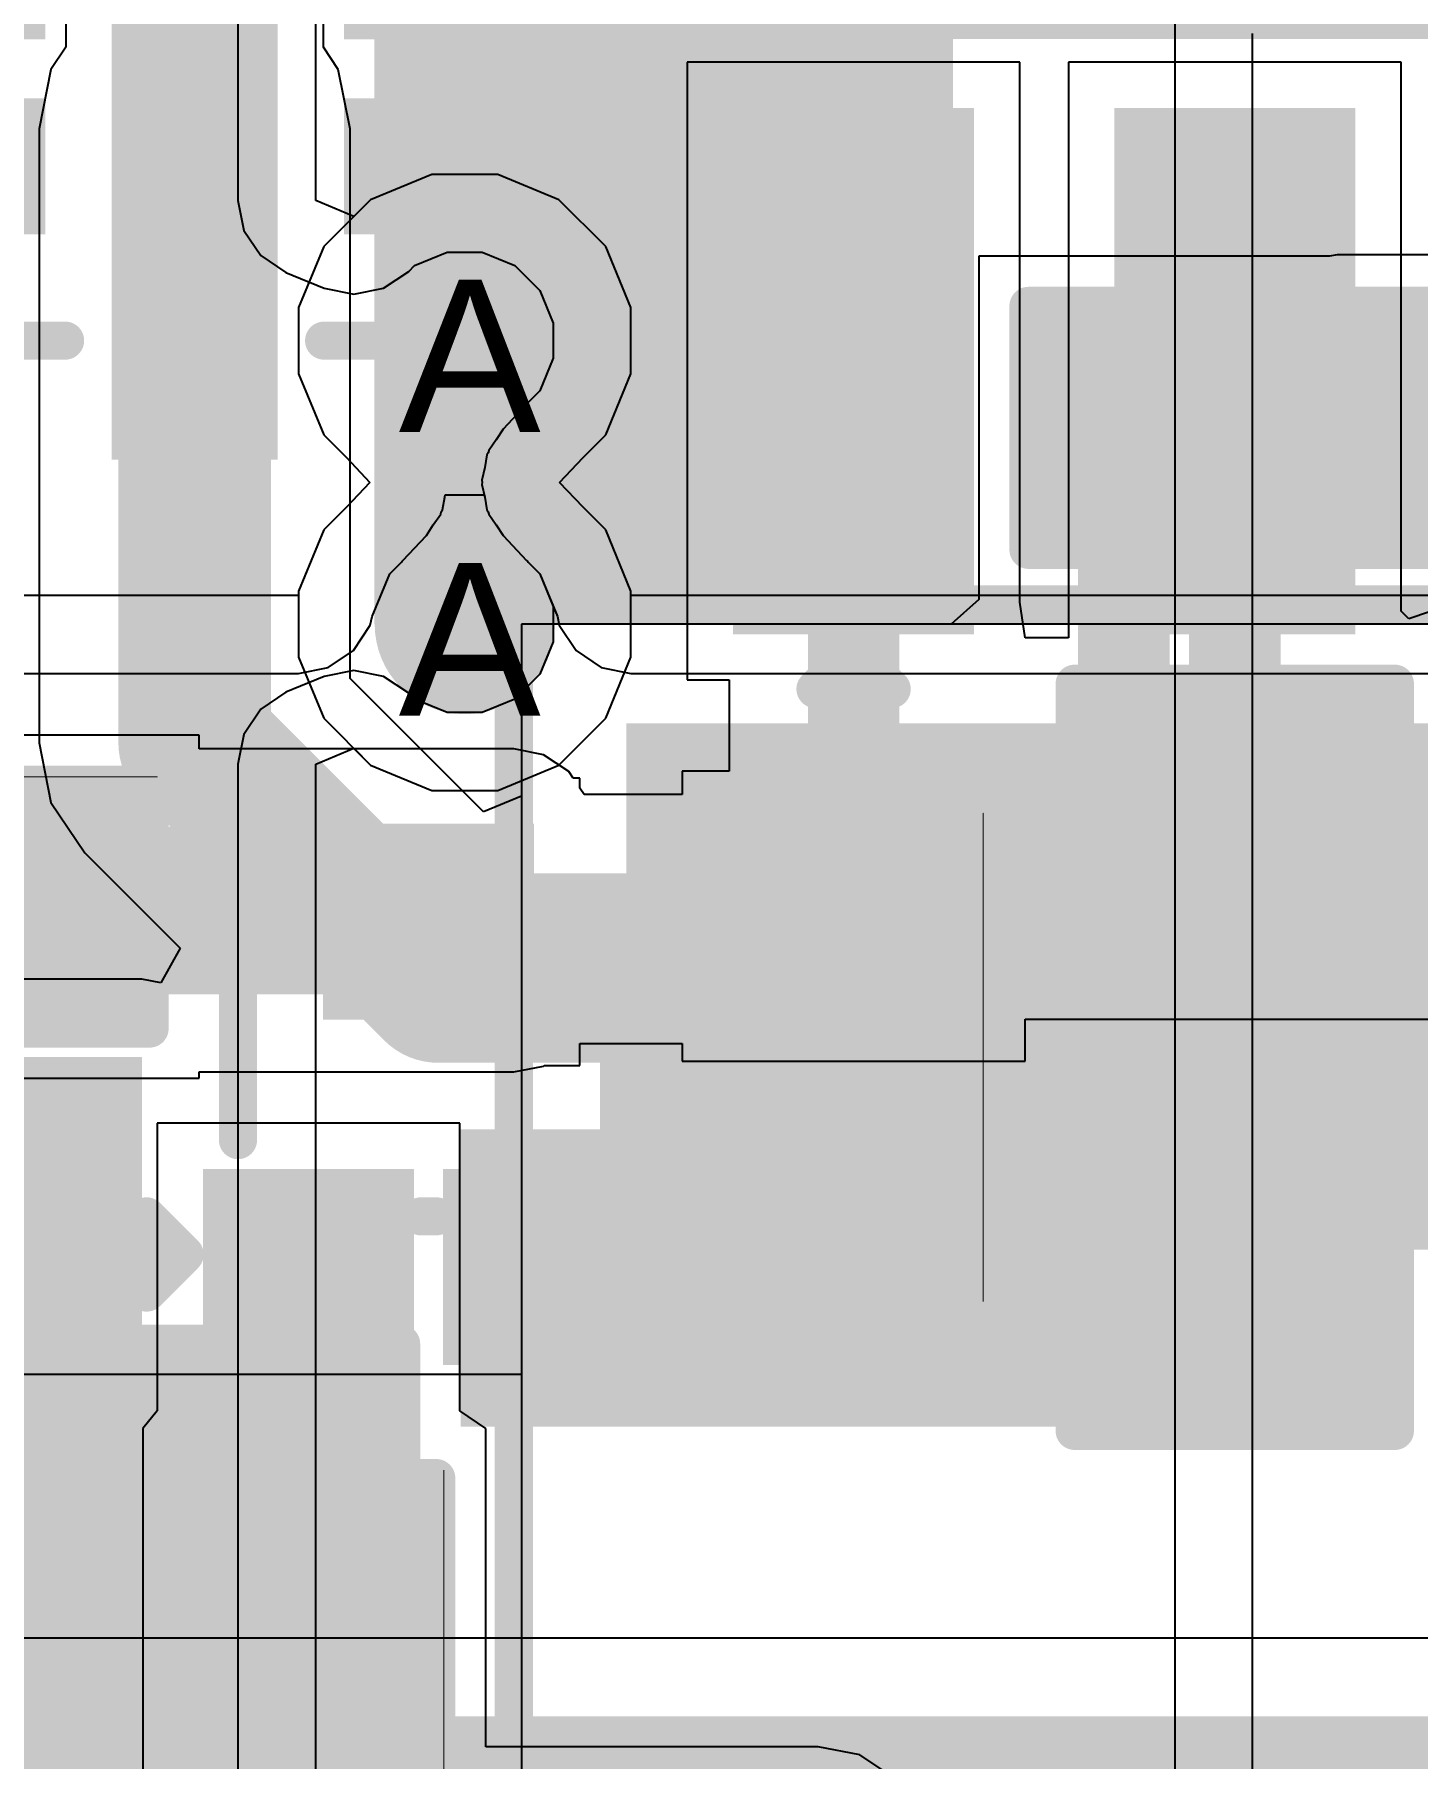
# Model space of a CAD drawing. Header units: inches. Extents: x 0 to 208, y 0 to 213.
# Drawn here: x 0.8481 to 1.0295, y 3.3735 to 3.5996 of the extents above; entities that cross this region are included whole.
import ezdxf

# ---------------------------------------------------------------- set-up
doc = ezdxf.new("R2010")
doc.units = ezdxf.units.IN
doc.header["$MEASUREMENT"] = 0
for name, color, linetype in [('Bottom Layer', 5, 'Continuous'), ('Bottom Overlay', 54, 'Continuous'), ('Bottom Paste', 16, 'Continuous'), ('Bottom Solder', 6, 'Continuous'), ('Drill Drawing', 1, 'Continuous'), ('L2_GND1', 16, 'Continuous'), ('L3_SIG1', 76, 'Continuous'), ('L4_PWR', 90, 'Continuous'), ('L5_GND2', 156, 'Continuous'), ('L6_SIG2', 130, 'Continuous'), ('L7_GND3', 216, 'Continuous'), ('Top Layer', 1, 'Continuous'), ('Top Overlay', 2, 'Continuous'), ('Top Paste', 8, 'Continuous'), ('Top Solder', 216, 'Continuous'), ('Via Holes', 16, 'Continuous')]:
    doc.layers.add(name, color=color, linetype=linetype)
doc.styles.add('Arial', font='', dxfattribs={"height": 0.2})
doc.styles.get('Arial').set_extended_font_data('Arial')

# ---------------------------------------------------------------- blocks, each defined once
blk = doc.blocks.new('8_SOIC_EP_139')
at = {"layer": 'Top Layer'}
for points in [[(-0.07579, 0.08681), (-0.07579, 0.06319), (-0.13681, 0.06319), (-0.13681, 0.08681)], [(-0.07579, 0.03681), (-0.07579, 0.01319), (-0.13681, 0.01319), (-0.13681, 0.03681)]]:
    blk.add_hatch(color=1, dxfattribs=at).paths.add_polyline_path(points)
at = {"layer": 'Top Overlay'}
blk.add_hatch(color=2, dxfattribs=at).paths.add_polyline_path([(-0.072, 0.06196), (-0.059, 0.06196), (-0.059, 0.08796), (-0.072, 0.08796)])
at = {"layer": 'Top Paste'}
for points in [[(-0.07579, 0.08681), (-0.07579, 0.06319), (-0.13681, 0.06319), (-0.13681, 0.08681)], [(-0.07579, 0.03681), (-0.07579, 0.01319), (-0.13681, 0.01319), (-0.13681, 0.03681)]]:
    blk.add_hatch(color=8, dxfattribs=at).paths.add_polyline_path(points)
at = {"layer": 'Top Solder'}
for points in [[(-0.07179, 0.09081), (-0.07179, 0.05919), (-0.14081, 0.05919), (-0.14081, 0.09081)], [(-0.07179, 0.04081), (-0.07179, 0.00919), (-0.14081, 0.00919), (-0.14081, 0.04081)]]:
    blk.add_hatch(color=216, dxfattribs=at).paths.add_polyline_path(points)
at = {"layer": 'Top Overlay'}
for points in [[(-0.07837, 0.098, 0.005, 0.005, 0), (0.07837, 0.098, 0.005, 0.005, 0)], [(-0.07837, 0.098, 0.005, 0.005, 0), (-0.07837, 0.091, 0.005, 0.005, 0)], [(-0.148, 0.08, 0.005, 0.005, 0), (-0.148, 0.07, 0.005, 0.005, 0)], [(-0.148, 0.08, 0.005, 0.005, 0), (-0.143, 0.075, 0.005, 0.005, 0)], [(-0.143, 0.075, 0.005, 0.005, 0), (-0.148, 0.07, 0.005, 0.005, 0)]]:
    blk.add_lwpolyline(points, format="xyseb", dxfattribs=at)
for points in [[(-0.07962, 0.098, 0.0025, 0.0025, 1), (-0.07712, 0.098, 0.0025, 0.0025, 1)], [(-0.07962, 0.098, 0.0025, 0.0025, 1), (-0.07712, 0.098, 0.0025, 0.0025, 1)], [(-0.07962, 0.091, 0.0025, 0.0025, 1), (-0.07712, 0.091, 0.0025, 0.0025, 1)], [(-0.14925, 0.08, 0.0025, 0.0025, 1), (-0.14675, 0.08, 0.0025, 0.0025, 1)], [(-0.14925, 0.08, 0.0025, 0.0025, 1), (-0.14675, 0.08, 0.0025, 0.0025, 1)], [(-0.14425, 0.075, 0.0025, 0.0025, 1), (-0.14175, 0.075, 0.0025, 0.0025, 1)], [(-0.14425, 0.075, 0.0025, 0.0025, 1), (-0.14175, 0.075, 0.0025, 0.0025, 1)], [(-0.14925, 0.07, 0.0025, 0.0025, 1), (-0.14675, 0.07, 0.0025, 0.0025, 1)], [(-0.14925, 0.07, 0.0025, 0.0025, 1), (-0.14675, 0.07, 0.0025, 0.0025, 1)]]:
    blk.add_lwpolyline(points, format="xyseb", close=True, dxfattribs=at)
blk = doc.blocks.new('R___0402_140')
at = {"layer": 'Top Layer'}
for points in [[(-0.0275, -0.0125), (-0.0275, 0.0125), (-0.0095, 0.0125), (-0.0095, -0.0125)], [(0.0095, -0.0125), (0.0095, 0.0125), (0.0275, 0.0125), (0.0275, -0.0125)]]:
    blk.add_hatch(color=1, dxfattribs=at).paths.add_polyline_path(points)
at = {"layer": 'Top Paste'}
for points in [[(-0.0275, -0.0125), (-0.0275, 0.0125), (-0.0095, 0.0125), (-0.0095, -0.0125)], [(0.0095, -0.0125), (0.0095, 0.0125), (0.0275, 0.0125), (0.0275, -0.0125)]]:
    blk.add_hatch(color=8, dxfattribs=at).paths.add_polyline_path(points)
at = {"layer": 'Top Solder'}
for points in [[(-0.02967, -0.01467), (-0.02967, 0.01467), (-0.00733, 0.01467), (-0.00733, -0.01467)], [(0.00733, -0.01467), (0.00733, 0.01467), (0.02967, 0.01467), (0.02967, -0.01467)]]:
    blk.add_hatch(color=216, dxfattribs=at).paths.add_polyline_path(points)
at = {"layer": 'Top Overlay'}
for points in [[(-0.031, 0.016, 0.005, 0.005, 0), (0.031, 0.016, 0.005, 0.005, 0)], [(-0.031, 0.016, 0.005, 0.005, 0), (-0.031, -0.016, 0.005, 0.005, 0)], [(0.031, 0.016, 0.005, 0.005, 0), (0.031, -0.016, 0.005, 0.005, 0)], [(-0.031, -0.016, 0.005, 0.005, 0), (0.031, -0.016, 0.005, 0.005, 0)], [(-0.032, -0.017, 0.000127, 0.000127, 0), (0.032, -0.017, 0.000127, 0.000127, 0)]]:
    blk.add_lwpolyline(points, format="xyseb", dxfattribs=at)
for points in [[(-0.03225, 0.016, 0.0025, 0.0025, 1), (-0.02975, 0.016, 0.0025, 0.0025, 1)], [(-0.03225, 0.016, 0.0025, 0.0025, 1), (-0.02975, 0.016, 0.0025, 0.0025, 1)], [(0.02975, 0.016, 0.0025, 0.0025, 1), (0.03225, 0.016, 0.0025, 0.0025, 1)], [(0.02975, 0.016, 0.0025, 0.0025, 1), (0.03225, 0.016, 0.0025, 0.0025, 1)], [(-0.03225, -0.016, 0.0025, 0.0025, 1), (-0.02975, -0.016, 0.0025, 0.0025, 1)], [(-0.03225, -0.016, 0.0025, 0.0025, 1), (-0.02975, -0.016, 0.0025, 0.0025, 1)], [(0.02975, -0.016, 0.0025, 0.0025, 1), (0.03225, -0.016, 0.0025, 0.0025, 1)], [(0.02975, -0.016, 0.0025, 0.0025, 1), (0.03225, -0.016, 0.0025, 0.0025, 1)], [(-0.03203, -0.017, 0.0000635, 0.0000635, 1), (-0.03197, -0.017, 0.0000635, 0.0000635, 1)], [(0.03197, -0.017, 0.0000635, 0.0000635, 1), (0.03203, -0.017, 0.0000635, 0.0000635, 1)]]:
    blk.add_lwpolyline(points, format="xyseb", close=True, dxfattribs=at)
blk = doc.blocks.new('R___0402_141')
at = {"layer": 'Top Layer'}
for points in [[(-0.0275, -0.0125), (-0.0275, 0.0125), (-0.0095, 0.0125), (-0.0095, -0.0125)], [(0.0095, -0.0125), (0.0095, 0.0125), (0.0275, 0.0125), (0.0275, -0.0125)]]:
    blk.add_hatch(color=1, dxfattribs=at).paths.add_polyline_path(points)
at = {"layer": 'Top Paste'}
for points in [[(-0.0275, -0.0125), (-0.0275, 0.0125), (-0.0095, 0.0125), (-0.0095, -0.0125)], [(0.0095, -0.0125), (0.0095, 0.0125), (0.0275, 0.0125), (0.0275, -0.0125)]]:
    blk.add_hatch(color=8, dxfattribs=at).paths.add_polyline_path(points)
at = {"layer": 'Top Solder'}
for points in [[(-0.02967, -0.01466), (-0.02967, 0.01467), (-0.00734, 0.01467), (-0.00734, -0.01466)], [(0.00733, -0.01466), (0.00733, 0.01467), (0.02966, 0.01467), (0.02966, -0.01466)]]:
    blk.add_hatch(color=216, dxfattribs=at).paths.add_polyline_path(points)
at = {"layer": 'Top Overlay'}
for points in [[(-0.031, 0.016, 0.005, 0.005, 0), (0.031, 0.016, 0.005, 0.005, 0)], [(-0.031, 0.016, 0.005, 0.005, 0), (-0.031, -0.016, 0.005, 0.005, 0)], [(0.031, 0.016, 0.005, 0.005, 0), (0.031, -0.016, 0.005, 0.005, 0)], [(-0.031, -0.016, 0.005, 0.005, 0), (0.031, -0.016, 0.005, 0.005, 0)], [(-0.032, -0.017, 0.000127, 0.000127, 0), (0.032, -0.017, 0.000127, 0.000127, 0)]]:
    blk.add_lwpolyline(points, format="xyseb", dxfattribs=at)
for points in [[(-0.03225, 0.016, 0.0025, 0.0025, 1), (-0.02975, 0.016, 0.0025, 0.0025, 1)], [(-0.03225, 0.016, 0.0025, 0.0025, 1), (-0.02975, 0.016, 0.0025, 0.0025, 1)], [(0.02975, 0.016, 0.0025, 0.0025, 1), (0.03225, 0.016, 0.0025, 0.0025, 1)], [(0.02975, 0.016, 0.0025, 0.0025, 1), (0.03225, 0.016, 0.0025, 0.0025, 1)], [(-0.03225, -0.016, 0.0025, 0.0025, 1), (-0.02975, -0.016, 0.0025, 0.0025, 1)], [(-0.03225, -0.016, 0.0025, 0.0025, 1), (-0.02975, -0.016, 0.0025, 0.0025, 1)], [(0.02975, -0.016, 0.0025, 0.0025, 1), (0.03225, -0.016, 0.0025, 0.0025, 1)], [(0.02975, -0.016, 0.0025, 0.0025, 1), (0.03225, -0.016, 0.0025, 0.0025, 1)], [(-0.03203, -0.017, 0.0000635, 0.0000635, 1), (-0.03197, -0.017, 0.0000635, 0.0000635, 1)], [(0.03197, -0.017, 0.0000635, 0.0000635, 1), (0.03203, -0.017, 0.0000635, 0.0000635, 1)]]:
    blk.add_lwpolyline(points, format="xyseb", close=True, dxfattribs=at)
blk = doc.blocks.new('R___0402_142')
at = {"layer": 'Top Layer'}
for points in [[(-0.0275, -0.0125), (-0.0275, 0.0125), (-0.0095, 0.0125), (-0.0095, -0.0125)], [(0.0095, -0.0125), (0.0095, 0.0125), (0.0275, 0.0125), (0.0275, -0.0125)]]:
    blk.add_hatch(color=1, dxfattribs=at).paths.add_polyline_path(points)
at = {"layer": 'Top Paste'}
for points in [[(-0.0275, -0.0125), (-0.0275, 0.0125), (-0.0095, 0.0125), (-0.0095, -0.0125)], [(0.0095, -0.0125), (0.0095, 0.0125), (0.0275, 0.0125), (0.0275, -0.0125)]]:
    blk.add_hatch(color=8, dxfattribs=at).paths.add_polyline_path(points)
at = {"layer": 'Top Solder'}
for points in [[(-0.02967, -0.01467), (-0.02967, 0.01467), (-0.00733, 0.01467), (-0.00733, -0.01467)], [(0.00733, -0.01467), (0.00733, 0.01467), (0.02967, 0.01467), (0.02967, -0.01467)]]:
    blk.add_hatch(color=216, dxfattribs=at).paths.add_polyline_path(points)
at = {"layer": 'Top Overlay'}
for points in [[(0.031, 0.016, 0.005, 0.005, 0), (-0.031, 0.016, 0.005, 0.005, 0)], [(-0.031, 0.016, 0.005, 0.005, 0), (-0.031, -0.016, 0.005, 0.005, 0)], [(0.031, 0.016, 0.005, 0.005, 0), (0.031, -0.016, 0.005, 0.005, 0)], [(0.031, -0.016, 0.005, 0.005, 0), (-0.031, -0.016, 0.005, 0.005, 0)], [(0.032, -0.017, 0.000127, 0.000127, 0), (-0.032, -0.017, 0.000127, 0.000127, 0)]]:
    blk.add_lwpolyline(points, format="xyseb", dxfattribs=at)
for points in [[(-0.03225, 0.016, 0.0025, 0.0025, 1), (-0.02975, 0.016, 0.0025, 0.0025, 1)], [(-0.03225, 0.016, 0.0025, 0.0025, 1), (-0.02975, 0.016, 0.0025, 0.0025, 1)], [(0.02975, 0.016, 0.0025, 0.0025, 1), (0.03225, 0.016, 0.0025, 0.0025, 1)], [(0.02975, 0.016, 0.0025, 0.0025, 1), (0.03225, 0.016, 0.0025, 0.0025, 1)], [(-0.03225, -0.016, 0.0025, 0.0025, 1), (-0.02975, -0.016, 0.0025, 0.0025, 1)], [(-0.03225, -0.016, 0.0025, 0.0025, 1), (-0.02975, -0.016, 0.0025, 0.0025, 1)], [(0.02975, -0.016, 0.0025, 0.0025, 1), (0.03225, -0.016, 0.0025, 0.0025, 1)], [(0.02975, -0.016, 0.0025, 0.0025, 1), (0.03225, -0.016, 0.0025, 0.0025, 1)], [(-0.03203, -0.017, 0.0000635, 0.0000635, 1), (-0.03197, -0.017, 0.0000635, 0.0000635, 1)], [(0.03197, -0.017, 0.0000635, 0.0000635, 1), (0.03203, -0.017, 0.0000635, 0.0000635, 1)]]:
    blk.add_lwpolyline(points, format="xyseb", close=True, dxfattribs=at)
blk = doc.blocks.new('SOT_723_153')
at = {"layer": 'Top Layer'}
for points in [[(-0.00984, 0.0315), (0.00984, 0.0315), (0.00984, 0.01378), (-0.00984, 0.01378)], [(-0.02559, -0.01378), (-0.00591, -0.01378), (-0.00591, -0.0315), (-0.02559, -0.0315)], [(0.0059, -0.01378), (0.02559, -0.01378), (0.02559, -0.0315), (0.0059, -0.0315)]]:
    blk.add_hatch(color=1, dxfattribs=at).paths.add_polyline_path(points)
at = {"layer": 'Top Paste'}
for points in [[(-0.00984, 0.0315), (0.00984, 0.0315), (0.00984, 0.01378), (-0.00984, 0.01378)], [(-0.02559, -0.01378), (-0.00591, -0.01378), (-0.00591, -0.0315), (-0.02559, -0.0315)], [(0.0059, -0.01378), (0.02559, -0.01378), (0.02559, -0.0315), (0.0059, -0.0315)]]:
    blk.add_hatch(color=8, dxfattribs=at).paths.add_polyline_path(points)
at = {"layer": 'Top Solder'}
for points in [[(-0.01384, 0.0355), (0.01384, 0.0355), (0.01384, 0.00978), (-0.01384, 0.00978)], [(-0.02959, -0.00978), (-0.00191, -0.00978), (-0.00191, -0.0355), (-0.02959, -0.0355)], [(0.0019, -0.00978), (0.02959, -0.00978), (0.02959, -0.0355), (0.0019, -0.0355)]]:
    blk.add_hatch(color=216, dxfattribs=at).paths.add_polyline_path(points)
at = {"layer": 'Top Overlay'}
for points in [[(-0.025, 0.025, 0.005, 0.005, 0), (-0.015, 0.025, 0.005, 0.005, 0)], [(-0.025, -0.006, 0.005, 0.005, 0), (-0.025, 0.025, 0.005, 0.005, 0)], [(-0.025, 0.025, 0.005, 0.005, 0), (-0.015, 0.025, 0.005, 0.005, 0)], [(-0.025, -0.006, 0.005, 0.005, 0), (-0.025, 0.025, 0.005, 0.005, 0)], [(0.015, 0.025, 0.005, 0.005, 0), (0.025, 0.025, 0.005, 0.005, 0)], [(0.025, -0.006, 0.005, 0.005, 0), (0.025, 0.025, 0.005, 0.005, 0)], [(-0.037, -0.016, 0.005, 0.005, 0), (-0.032, -0.021, 0.005, 0.005, 0)], [(-0.037, -0.026, 0.005, 0.005, 0), (-0.037, -0.016, 0.005, 0.005, 0)], [(-0.001, -0.016, 0.005, 0.005, 0), (0.001, -0.016, 0.005, 0.005, 0)], [(-0.037, -0.026, 0.005, 0.005, 0), (-0.032, -0.021, 0.005, 0.005, 0)]]:
    blk.add_lwpolyline(points, format="xyseb", dxfattribs=at)
for points in [[(-0.02625, 0.025, 0.0025, 0.0025, 1), (-0.02375, 0.025, 0.0025, 0.0025, 1)], [(-0.02625, 0.025, 0.0025, 0.0025, 1), (-0.02375, 0.025, 0.0025, 0.0025, 1)], [(-0.02625, 0.025, 0.0025, 0.0025, 1), (-0.02375, 0.025, 0.0025, 0.0025, 1)], [(-0.02625, 0.025, 0.0025, 0.0025, 1), (-0.02375, 0.025, 0.0025, 0.0025, 1)], [(-0.01625, 0.025, 0.0025, 0.0025, 1), (-0.01375, 0.025, 0.0025, 0.0025, 1)], [(-0.01625, 0.025, 0.0025, 0.0025, 1), (-0.01375, 0.025, 0.0025, 0.0025, 1)], [(0.01375, 0.025, 0.0025, 0.0025, 1), (0.01625, 0.025, 0.0025, 0.0025, 1)], [(0.02375, 0.025, 0.0025, 0.0025, 1), (0.02625, 0.025, 0.0025, 0.0025, 1)], [(0.02375, 0.025, 0.0025, 0.0025, 1), (0.02625, 0.025, 0.0025, 0.0025, 1)], [(-0.02625, -0.006, 0.0025, 0.0025, 1), (-0.02375, -0.006, 0.0025, 0.0025, 1)], [(-0.02625, -0.006, 0.0025, 0.0025, 1), (-0.02375, -0.006, 0.0025, 0.0025, 1)], [(0.02375, -0.006, 0.0025, 0.0025, 1), (0.02625, -0.006, 0.0025, 0.0025, 1)], [(-0.03825, -0.016, 0.0025, 0.0025, 1), (-0.03575, -0.016, 0.0025, 0.0025, 1)], [(-0.03825, -0.016, 0.0025, 0.0025, 1), (-0.03575, -0.016, 0.0025, 0.0025, 1)], [(-0.00225, -0.016, 0.0025, 0.0025, 1), (0.00025, -0.016, 0.0025, 0.0025, 1)], [(-0.00025, -0.016, 0.0025, 0.0025, 1), (0.00225, -0.016, 0.0025, 0.0025, 1)], [(-0.03325, -0.021, 0.0025, 0.0025, 1), (-0.03075, -0.021, 0.0025, 0.0025, 1)], [(-0.03325, -0.021, 0.0025, 0.0025, 1), (-0.03075, -0.021, 0.0025, 0.0025, 1)], [(-0.03825, -0.026, 0.0025, 0.0025, 1), (-0.03575, -0.026, 0.0025, 0.0025, 1)], [(-0.03825, -0.026, 0.0025, 0.0025, 1), (-0.03575, -0.026, 0.0025, 0.0025, 1)]]:
    blk.add_lwpolyline(points, format="xyseb", close=True, dxfattribs=at)
blk = doc.blocks.new('C___0603_158')
at = {"layer": 'Top Layer'}
for points in [[(-0.015, 0.0175), (-0.015, -0.0175), (-0.045, -0.0175), (-0.045, 0.0175)], [(0.045, 0.0175), (0.045, -0.0175), (0.015, -0.0175), (0.015, 0.0175)]]:
    blk.add_hatch(color=1, dxfattribs=at).paths.add_polyline_path(points)
at = {"layer": 'Top Paste'}
for points in [[(-0.015, 0.0175), (-0.015, -0.0175), (-0.045, -0.0175), (-0.045, 0.0175)], [(0.045, 0.0175), (0.045, -0.0175), (0.015, -0.0175), (0.015, 0.0175)]]:
    blk.add_hatch(color=8, dxfattribs=at).paths.add_polyline_path(points)
at = {"layer": 'Top Solder'}
for points in [[(-0.01264, 0.01986), (-0.01264, -0.01986), (-0.04736, -0.01986), (-0.04736, 0.01986)], [(0.04736, 0.01986), (0.04736, -0.01986), (0.01264, -0.01986), (0.01264, 0.01986)]]:
    blk.add_hatch(color=216, dxfattribs=at).paths.add_polyline_path(points)
at = {"layer": 'Top Overlay'}
for points in [[(-0.049, 0.021, 0.005, 0.005, 0), (-0.049, -0.021, 0.005, 0.005, 0)], [(-0.049, 0.021, 0.005, 0.005, 0), (-0.018, 0.021, 0.005, 0.005, 0)], [(0.018, 0.021, 0.005, 0.005, 0), (0.049, 0.021, 0.005, 0.005, 0)], [(0.049, 0.021, 0.005, 0.005, 0), (0.049, -0.021, 0.005, 0.005, 0)], [(-0.049, -0.021, 0.005, 0.005, 0), (-0.018, -0.021, 0.005, 0.005, 0)], [(0.018, -0.021, 0.005, 0.005, 0), (0.049, -0.021, 0.005, 0.005, 0)]]:
    blk.add_lwpolyline(points, format="xyseb", dxfattribs=at)
for points in [[(-0.05025, 0.021, 0.0025, 0.0025, 1), (-0.04775, 0.021, 0.0025, 0.0025, 1)], [(-0.05025, 0.021, 0.0025, 0.0025, 1), (-0.04775, 0.021, 0.0025, 0.0025, 1)], [(-0.01925, 0.021, 0.0025, 0.0025, 1), (-0.01675, 0.021, 0.0025, 0.0025, 1)], [(0.01675, 0.021, 0.0025, 0.0025, 1), (0.01925, 0.021, 0.0025, 0.0025, 1)], [(0.04775, 0.021, 0.0025, 0.0025, 1), (0.05025, 0.021, 0.0025, 0.0025, 1)], [(0.04775, 0.021, 0.0025, 0.0025, 1), (0.05025, 0.021, 0.0025, 0.0025, 1)], [(-0.05025, -0.021, 0.0025, 0.0025, 1), (-0.04775, -0.021, 0.0025, 0.0025, 1)], [(-0.05025, -0.021, 0.0025, 0.0025, 1), (-0.04775, -0.021, 0.0025, 0.0025, 1)], [(-0.01925, -0.021, 0.0025, 0.0025, 1), (-0.01675, -0.021, 0.0025, 0.0025, 1)], [(0.01675, -0.021, 0.0025, 0.0025, 1), (0.01925, -0.021, 0.0025, 0.0025, 1)], [(0.04775, -0.021, 0.0025, 0.0025, 1), (0.05025, -0.021, 0.0025, 0.0025, 1)], [(0.04775, -0.021, 0.0025, 0.0025, 1), (0.05025, -0.021, 0.0025, 0.0025, 1)]]:
    blk.add_lwpolyline(points, format="xyseb", close=True, dxfattribs=at)
blk = doc.blocks.new('17_FC2QFN__3_5_3_75__B_181')
at = {"layer": 'Bottom Layer'}
for points in [[(-0.00689, 0.09572), (0.00689, 0.09572), (0.00689, 0.01698), (-0.00689, 0.01698)], [(-0.08265, 0.06619), (-0.0236, 0.06619), (-0.0236, 0.05635), (-0.08265, 0.05635)]]:
    blk.add_hatch(color=5, dxfattribs=at).paths.add_polyline_path(points)
at = {"layer": 'Bottom Paste'}
for points in [[(-0.00689, 0.09572), (0.00689, 0.09572), (0.00689, 0.01698), (-0.00689, 0.01698)], [(-0.08265, 0.06619), (-0.0236, 0.06619), (-0.0236, 0.05635), (-0.08265, 0.05635)]]:
    blk.add_hatch(color=16, dxfattribs=at).paths.add_polyline_path(points)
at = {"layer": 'Bottom Solder'}
for points in [[(-0.01089, 0.09972), (0.01089, 0.09972), (0.01089, 0.01298), (-0.01089, 0.01298)], [(-0.08665, 0.07019), (-0.0196, 0.07019), (-0.0196, 0.05235), (-0.08665, 0.05235)], [(0.08665, 0.05235), (0.01959, 0.05235), (0.01959, 0.07019), (0.08665, 0.07019)], [(-0.08665, 0.0446), (-0.0196, 0.0446), (-0.0196, 0.02676), (-0.08665, 0.02676)], [(0.08665, 0.02676), (0.01959, 0.02676), (0.01959, 0.0446), (0.08665, 0.0446)]]:
    blk.add_hatch(color=6, dxfattribs=at).paths.add_polyline_path(points)
at = {"layer": 'Bottom Overlay'}
for points in [[(-0.071, 0.08412, 0.005, 0.005, 0), (-0.071, 0.07629, 0.005, 0.005, 0)], [(-0.01699, 0.08412, 0.005, 0.005, 0), (-0.071, 0.08412, 0.005, 0.005, 0)], [(0.071, 0.08412, 0.005, 0.005, 0), (0.01699, 0.08412, 0.005, 0.005, 0)]]:
    blk.add_lwpolyline(points, format="xyseb", dxfattribs=at)
for points in [[(-0.07225, 0.08412, 0.0025, 0.0025, 1), (-0.06975, 0.08412, 0.0025, 0.0025, 1)], [(-0.07225, 0.08412, 0.0025, 0.0025, 1), (-0.06975, 0.08412, 0.0025, 0.0025, 1)], [(-0.01824, 0.08412, 0.0025, 0.0025, 1), (-0.01574, 0.08412, 0.0025, 0.0025, 1)], [(0.01574, 0.08412, 0.0025, 0.0025, 1), (0.01824, 0.08412, 0.0025, 0.0025, 1)], [(-0.07225, 0.07629, 0.0025, 0.0025, 1), (-0.06975, 0.07629, 0.0025, 0.0025, 1)]]:
    blk.add_lwpolyline(points, format="xyseb", close=True, dxfattribs=at)
blk = doc.blocks.new('YSPIT0630A_1R0M_B_185')
at = {"layer": 'Bottom Layer'}
blk.add_hatch(color=5, dxfattribs=at).paths.add_polyline_path([(-0.11024, 0.11024), (-0.04921, 0.11024), (-0.04921, -0.11024), (-0.11024, -0.11024)])
at = {"layer": 'Bottom Paste'}
blk.add_hatch(color=16, dxfattribs=at).paths.add_polyline_path([(-0.11024, 0.11024), (-0.04921, 0.11024), (-0.04921, -0.11024), (-0.11024, -0.11024)])
at = {"layer": 'Bottom Solder'}
blk.add_hatch(color=6, dxfattribs=at).paths.add_polyline_path([(-0.11424, 0.11424), (-0.04521, 0.11424), (-0.04521, -0.11424), (-0.11424, -0.11424)])
at = {"layer": 'Bottom Overlay'}
for points in [[(-0.12984, -0.129, 0.005, 0.005, 0), (-0.12984, 0.123, 0.005, 0.005, 0)], [(0.13, -0.129, 0.005, 0.005, 0), (-0.12984, -0.129, 0.005, 0.005, 0)]]:
    blk.add_lwpolyline(points, format="xyseb", dxfattribs=at)
blk.add_lwpolyline([(-0.13109, -0.129, 0.0025, 0.0025, 1), (-0.12859, -0.129, 0.0025, 0.0025, 1)], format="xyseb", close=True, dxfattribs=at)
blk.add_lwpolyline([(-0.13109, -0.129, 0.0025, 0.0025, 1), (-0.12859, -0.129, 0.0025, 0.0025, 1)], format="xyseb", close=True, dxfattribs=at)
blk = doc.blocks.new('C___1206_B_232')
at = {"layer": 'Bottom Layer'}
for points in [[(-0.08, 0.035), (-0.02, 0.035), (-0.02, -0.035), (-0.08, -0.035)], [(0.02, 0.035), (0.08, 0.035), (0.08, -0.035), (0.02, -0.035)]]:
    blk.add_hatch(color=5, dxfattribs=at).paths.add_polyline_path(points)
at = {"layer": 'Bottom Paste'}
for points in [[(-0.08, 0.035), (-0.02, 0.035), (-0.02, -0.035), (-0.08, -0.035)], [(0.02, 0.035), (0.08, 0.035), (0.08, -0.035), (0.02, -0.035)]]:
    blk.add_hatch(color=16, dxfattribs=at).paths.add_polyline_path(points)
at = {"layer": 'Bottom Solder'}
for points in [[(-0.084, 0.039), (-0.016, 0.039), (-0.016, -0.039), (-0.084, -0.039)], [(0.016, 0.039), (0.084, 0.039), (0.084, -0.039), (0.016, -0.039)]]:
    blk.add_hatch(color=6, dxfattribs=at).paths.add_polyline_path(points)
at = {"layer": 'Bottom Overlay'}
for points in [[(-0.084, 0.039, 0.005, 0.005, 0), (-0.024, 0.039, 0.005, 0.005, 0)], [(-0.084, -0.039, 0.005, 0.005, 0), (-0.084, 0.039, 0.005, 0.005, 0)], [(0.024, 0.039, 0.005, 0.005, 0), (0.084, 0.039, 0.005, 0.005, 0)], [(0.084, -0.039, 0.005, 0.005, 0), (0.084, 0.039, 0.005, 0.005, 0)], [(-0.084, -0.039, 0.005, 0.005, 0), (-0.024, -0.039, 0.005, 0.005, 0)], [(0.024, -0.039, 0.005, 0.005, 0), (0.084, -0.039, 0.005, 0.005, 0)]]:
    blk.add_lwpolyline(points, format="xyseb", dxfattribs=at)
for points in [[(-0.08525, 0.039, 0.0025, 0.0025, 1), (-0.08275, 0.039, 0.0025, 0.0025, 1)], [(-0.08525, 0.039, 0.0025, 0.0025, 1), (-0.08275, 0.039, 0.0025, 0.0025, 1)], [(-0.02525, 0.039, 0.0025, 0.0025, 1), (-0.02275, 0.039, 0.0025, 0.0025, 1)], [(0.02275, 0.039, 0.0025, 0.0025, 1), (0.02525, 0.039, 0.0025, 0.0025, 1)], [(0.08275, 0.039, 0.0025, 0.0025, 1), (0.08525, 0.039, 0.0025, 0.0025, 1)], [(0.08275, 0.039, 0.0025, 0.0025, 1), (0.08525, 0.039, 0.0025, 0.0025, 1)], [(-0.08525, -0.039, 0.0025, 0.0025, 1), (-0.08275, -0.039, 0.0025, 0.0025, 1)], [(-0.08525, -0.039, 0.0025, 0.0025, 1), (-0.08275, -0.039, 0.0025, 0.0025, 1)], [(-0.02525, -0.039, 0.0025, 0.0025, 1), (-0.02275, -0.039, 0.0025, 0.0025, 1)], [(0.02275, -0.039, 0.0025, 0.0025, 1), (0.02525, -0.039, 0.0025, 0.0025, 1)], [(0.08275, -0.039, 0.0025, 0.0025, 1), (0.08525, -0.039, 0.0025, 0.0025, 1)], [(0.08275, -0.039, 0.0025, 0.0025, 1), (0.08525, -0.039, 0.0025, 0.0025, 1)]]:
    blk.add_lwpolyline(points, format="xyseb", close=True, dxfattribs=at)
blk = doc.blocks.new('____0402_B_237')
at = {"layer": 'Bottom Layer'}
for points in [[(-0.0095, 0.0125), (-0.0095, -0.0125), (-0.0275, -0.0125), (-0.0275, 0.0125)], [(0.0275, 0.0125), (0.0275, -0.0125), (0.0095, -0.0125), (0.0095, 0.0125)]]:
    blk.add_hatch(color=5, dxfattribs=at).paths.add_polyline_path(points)
at = {"layer": 'Bottom Paste'}
for points in [[(-0.0095, 0.0125), (-0.0095, -0.0125), (-0.0275, -0.0125), (-0.0275, 0.0125)], [(0.0275, 0.0125), (0.0275, -0.0125), (0.0095, -0.0125), (0.0095, 0.0125)]]:
    blk.add_hatch(color=16, dxfattribs=at).paths.add_polyline_path(points)
at = {"layer": 'Bottom Solder'}
for points in [[(-0.00714, 0.01486), (-0.00714, -0.01486), (-0.02986, -0.01486), (-0.02986, 0.01486)], [(0.02986, 0.01486), (0.02986, -0.01486), (0.00714, -0.01486), (0.00714, 0.01486)]]:
    blk.add_hatch(color=6, dxfattribs=at).paths.add_polyline_path(points)
at = {"layer": 'Bottom Overlay'}
for points in [[(-0.031, -0.016, 0.005, 0.005, 0), (-0.031, 0.016, 0.005, 0.005, 0)], [(-0.031, 0.016, 0.005, 0.005, 0), (-0.011, 0.016, 0.005, 0.005, 0)], [(0.011, 0.016, 0.005, 0.005, 0), (0.031, 0.016, 0.005, 0.005, 0)], [(0.031, -0.016, 0.005, 0.005, 0), (0.031, 0.016, 0.005, 0.005, 0)], [(-0.031, -0.016, 0.005, 0.005, 0), (-0.011, -0.016, 0.005, 0.005, 0)], [(0.011, -0.016, 0.005, 0.005, 0), (0.031, -0.016, 0.005, 0.005, 0)]]:
    blk.add_lwpolyline(points, format="xyseb", dxfattribs=at)
for points in [[(-0.03225, 0.016, 0.0025, 0.0025, 1), (-0.02975, 0.016, 0.0025, 0.0025, 1)], [(-0.03225, 0.016, 0.0025, 0.0025, 1), (-0.02975, 0.016, 0.0025, 0.0025, 1)], [(-0.01225, 0.016, 0.0025, 0.0025, 1), (-0.00975, 0.016, 0.0025, 0.0025, 1)], [(0.00975, 0.016, 0.0025, 0.0025, 1), (0.01225, 0.016, 0.0025, 0.0025, 1)], [(0.02975, 0.016, 0.0025, 0.0025, 1), (0.03225, 0.016, 0.0025, 0.0025, 1)], [(0.02975, 0.016, 0.0025, 0.0025, 1), (0.03225, 0.016, 0.0025, 0.0025, 1)], [(-0.03225, -0.016, 0.0025, 0.0025, 1), (-0.02975, -0.016, 0.0025, 0.0025, 1)], [(-0.03225, -0.016, 0.0025, 0.0025, 1), (-0.02975, -0.016, 0.0025, 0.0025, 1)], [(-0.01225, -0.016, 0.0025, 0.0025, 1), (-0.00975, -0.016, 0.0025, 0.0025, 1)], [(0.00975, -0.016, 0.0025, 0.0025, 1), (0.01225, -0.016, 0.0025, 0.0025, 1)], [(0.02975, -0.016, 0.0025, 0.0025, 1), (0.03225, -0.016, 0.0025, 0.0025, 1)], [(0.02975, -0.016, 0.0025, 0.0025, 1), (0.03225, -0.016, 0.0025, 0.0025, 1)]]:
    blk.add_lwpolyline(points, format="xyseb", close=True, dxfattribs=at)

msp = doc.modelspace()

# ---------------------------------------------------------------- hatches: boundary and pattern name
at = {"layer": 'Bottom Layer'}
for points in [[(0.89271, 3.52226), (0.95177, 3.52226), (0.95177, 3.6128), (0.89271, 3.6128)], [(1.019, 3.5355), (1.07551, 3.5355), (1.07551, 3.5605), (1.019, 3.5605)], [(0.8235, 3.26563), (0.86221, 3.26563), (0.86221, 3.4655), (0.8235, 3.4655)]]:
    msp.add_hatch(color=5, dxfattribs=at).paths.add_polyline_path(points)
h = msp.add_hatch(color=5, dxfattribs=at)
edge = h.paths.add_edge_path()
edge.add_arc((0.90455, 3.55944), 0.01181, 0, 360)
h = msp.add_hatch(color=5, dxfattribs=at)
edge = h.paths.add_edge_path()
edge.add_arc((0.90455, 3.52226), 0.01181, 0, 360)
at = {"layer": 'L2_GND1'}
h = msp.add_hatch(color=16, dxfattribs=at)
edge = h.paths.add_edge_path()
edge.add_arc((0.90455, 3.55944), 0.01181, 0, 360)
h = msp.add_hatch(color=16, dxfattribs=at)
edge = h.paths.add_edge_path()
edge.add_arc((0.90455, 3.52226), 0.01181, 0, 360)
at = {"layer": 'L3_SIG1'}
h = msp.add_hatch(color=76, dxfattribs=at)
edge = h.paths.add_edge_path()
edge.add_arc((0.90455, 3.55944), 0.01181, 0, 360)
h = msp.add_hatch(color=76, dxfattribs=at)
edge = h.paths.add_edge_path()
edge.add_arc((0.90455, 3.52226), 0.01181, 0, 360)
at = {"layer": 'L4_PWR'}
h = msp.add_hatch(color=90, dxfattribs=at)
edge = h.paths.add_edge_path()
edge.add_arc((0.90455, 3.55944), 0.01181, 0, 360)
h = msp.add_hatch(color=90, dxfattribs=at)
edge = h.paths.add_edge_path()
edge.add_arc((0.90455, 3.52226), 0.01181, 0, 360)
at = {"layer": 'L5_GND2'}
h = msp.add_hatch(color=156, dxfattribs=at)
edge = h.paths.add_edge_path()
edge.add_arc((0.90455, 3.55944), 0.01181, 0, 360)
h = msp.add_hatch(color=156, dxfattribs=at)
edge = h.paths.add_edge_path()
edge.add_arc((0.90455, 3.52226), 0.01181, 0, 360)
at = {"layer": 'L6_SIG2'}
h = msp.add_hatch(color=130, dxfattribs=at)
edge = h.paths.add_edge_path()
edge.add_arc((0.90455, 3.55944), 0.01181, 0, 360)
h = msp.add_hatch(color=130, dxfattribs=at)
edge = h.paths.add_edge_path()
edge.add_arc((0.90455, 3.52226), 0.01181, 0, 360)
at = {"layer": 'L7_GND3'}
h = msp.add_hatch(color=216, dxfattribs=at)
edge = h.paths.add_edge_path()
edge.add_arc((0.90455, 3.55944), 0.01181, 0, 360)
h = msp.add_hatch(color=216, dxfattribs=at)
edge = h.paths.add_edge_path()
edge.add_arc((0.90455, 3.52226), 0.01181, 0, 360)
at = {"layer": 'Top Layer'}
for points in [[(0.94375, 3.599), (1.107, 3.599), (1.107, 3.71769), (0.94375, 3.71769)], [(0.84171, 3.47372), (0.911, 3.47372), (0.911, 3.49571), (0.84171, 3.49571)], [(0.904, 3.417), (1.025, 3.417), (1.025, 3.456), (0.904, 3.456)]]:
    msp.add_hatch(color=1, dxfattribs=at).paths.add_polyline_path(points)
h = msp.add_hatch(color=1, dxfattribs=at)
edge = h.paths.add_edge_path()
edge.add_arc((0.90455, 3.55944), 0.01181, 0, 360)
h = msp.add_hatch(color=1, dxfattribs=at)
edge = h.paths.add_edge_path()
edge.add_arc((0.90455, 3.52226), 0.01181, 0, 360)
at = {"layer": 'Via Holes'}
h = msp.add_hatch(color=7, dxfattribs=at)
edge = h.paths.add_edge_path()
edge.add_arc((0.90455, 3.55944), 0.00591, 0, 360)
h = msp.add_hatch(color=7, dxfattribs=at)
edge = h.paths.add_edge_path()
edge.add_arc((0.90455, 3.52226), 0.00591, 0, 360)

# ---------------------------------------------------------------- linework, layer by layer
at = {"layer": 'Bottom Layer'}
for p, q in [((0.88601, 3.59793), (0.88601, 3.61855)), ((0.85223, 3.61264), (0.85223, 3.59793)), ((0.85223, 3.59793), (0.85028, 3.59501)), ((0.88796, 3.59501), (0.88601, 3.59793)), ((0.85028, 3.59501), (0.84873, 3.58721)), ((0.88951, 3.58721), (0.88796, 3.59501)), ((0.84873, 3.58721), (0.84873, 3.50667)), ((0.88951, 3.51512), (0.88951, 3.58721)), ((1.019, 3.5707), (1.018, 3.5705)), ((1.07551, 3.5707), (1.019, 3.5707)), ((1.018, 3.5705), (0.972, 3.5705)), ((0.972, 3.5705), (0.972, 3.5255)), ((0.972, 3.5255), (0.96834, 3.52226)), ((1.164, 3.52226), (0.912, 3.52226)), ((0.912, 3.52226), (0.912, 3.2687)), ((0.96834, 3.52226), (0.912, 3.52226)), ((0.912, 3.52226), (0.912, 3.4997)), ((0.907, 3.49763), (0.88951, 3.51512)), ((0.84873, 3.50667), (0.85028, 3.49887)), ((0.85028, 3.49887), (0.8547, 3.49225)), ((0.912, 3.4997), (0.907, 3.49763)), ((0.8547, 3.49225), (0.86722, 3.47974)), ((0.86722, 3.47974), (0.86468, 3.4752)), ((0.86221, 3.47569), (0.8235, 3.47569)), ((0.86468, 3.4752), (0.86221, 3.47569)), ((0.83221, 3.42386), (0.912, 3.42386)), ((0.912, 3.42386), (0.912, 3.2687))]:
    msp.add_line(p, q, dxfattribs=at)
for points in [[(0.86912, 3.50667, 0.02, 0.02, 0), (0.86912, 3.58721, 0.02, 0.02, 0)], [(0.991, 3.49924, 0.012, 0.012, 0), (0.991, 3.548, 0.012, 0.012, 0)], [(0.86912, 3.50667, 0.02, 0.02, 0), (0.90107, 3.47472, 0.02, 0.02, 0)], [(0.976, 3.49924, 0.012, 0.012, 0), (0.98288, 3.49236, 0.012, 0.012, 0)], [(0.992, 3.49236, 0.02, 0.02, 0), (1.00963, 3.47472, 0.02, 0.02, 0)], [(0.98288, 3.49236, 0.012, 0.012, 0), (0.992, 3.49236, 0.012, 0.012, 0)], [(0.992, 3.47472, 0.012, 0.012, 0), (0.992, 3.49236, 0.012, 0.012, 0)], [(0.992, 3.49236, 0.012, 0.012, 0), (1.00963, 3.47472, 0.012, 0.012, 0)], [(0.90107, 3.47472, 0.02, 0.02, 0), (0.992, 3.47472, 0.02, 0.02, 0)], [(0.992, 3.47472, 0.02, 0.02, 0), (1.00963, 3.47472, 0.02, 0.02, 0)], [(1.00963, 3.47472, 0.02, 0.02, 0), (1.04, 3.47472, 0.02, 0.02, 0)], [(0.992, 3.47424, 0.012, 0.012, 0), (0.992, 3.47472, 0.012, 0.012, 0)]]:
    msp.add_lwpolyline(points, format="xyseb", dxfattribs=at)
for points in [[(0.86412, 3.58721, 0.01, 0.01, 1), (0.87412, 3.58721, 0.01, 0.01, 1)], [(0.988, 3.548, 0.006, 0.006, 1), (0.994, 3.548, 0.006, 0.006, 1)], [(0.86412, 3.50667, 0.01, 0.01, 1), (0.87412, 3.50667, 0.01, 0.01, 1)], [(0.86412, 3.50667, 0.01, 0.01, 1), (0.87412, 3.50667, 0.01, 0.01, 1)], [(0.973, 3.49924, 0.006, 0.006, 1), (0.979, 3.49924, 0.006, 0.006, 1)], [(0.988, 3.49924, 0.006, 0.006, 1), (0.994, 3.49924, 0.006, 0.006, 1)], [(0.987, 3.49236, 0.01, 0.01, 1), (0.997, 3.49236, 0.01, 0.01, 1)], [(0.97988, 3.49236, 0.006, 0.006, 1), (0.98588, 3.49236, 0.006, 0.006, 1)], [(0.97988, 3.49236, 0.006, 0.006, 1), (0.98588, 3.49236, 0.006, 0.006, 1)], [(0.989, 3.49236, 0.006, 0.006, 1), (0.995, 3.49236, 0.006, 0.006, 1)], [(0.989, 3.49236, 0.006, 0.006, 1), (0.995, 3.49236, 0.006, 0.006, 1)], [(0.989, 3.49236, 0.006, 0.006, 1), (0.995, 3.49236, 0.006, 0.006, 1)], [(0.89607, 3.47472, 0.01, 0.01, 1), (0.90607, 3.47472, 0.01, 0.01, 1)], [(0.89607, 3.47472, 0.01, 0.01, 1), (0.90607, 3.47472, 0.01, 0.01, 1)], [(0.987, 3.47472, 0.01, 0.01, 1), (0.997, 3.47472, 0.01, 0.01, 1)], [(0.987, 3.47472, 0.01, 0.01, 1), (0.997, 3.47472, 0.01, 0.01, 1)], [(1.00463, 3.47472, 0.01, 0.01, 1), (1.01463, 3.47472, 0.01, 0.01, 1)], [(1.00463, 3.47472, 0.01, 0.01, 1), (1.01463, 3.47472, 0.01, 0.01, 1)], [(1.00463, 3.47472, 0.01, 0.01, 1), (1.01463, 3.47472, 0.01, 0.01, 1)], [(0.989, 3.47472, 0.006, 0.006, 1), (0.995, 3.47472, 0.006, 0.006, 1)], [(0.989, 3.47472, 0.006, 0.006, 1), (0.995, 3.47472, 0.006, 0.006, 1)], [(0.989, 3.47424, 0.006, 0.006, 1), (0.995, 3.47424, 0.006, 0.006, 1)], [(1.00663, 3.47472, 0.006, 0.006, 1), (1.01263, 3.47472, 0.006, 0.006, 1)]]:
    msp.add_lwpolyline(points, format="xyseb", close=True, dxfattribs=at)
at = {"layer": 'L2_GND1'}
for p, q in [((0.90022, 3.58125), (0.8922, 3.57793)), ((0.90889, 3.58125), (0.90022, 3.58125)), ((0.91691, 3.57793), (0.90889, 3.58125)), ((0.8922, 3.57793), (0.88606, 3.57179)), ((0.92304, 3.57179), (0.91691, 3.57793)), ((0.88606, 3.57179), (0.88274, 3.56378)), ((0.92636, 3.56378), (0.92304, 3.57179)), ((0.88274, 3.56378), (0.88274, 3.5551)), ((0.92636, 3.5551), (0.92636, 3.56378)), ((0.88274, 3.5551), (0.88606, 3.54708)), ((0.92304, 3.54708), (0.92636, 3.5551)), ((0.88606, 3.54708), (0.88903, 3.54412)), ((0.92008, 3.54412), (0.92304, 3.54708)), ((0.88903, 3.54412), (0.89211, 3.54085)), ((0.917, 3.54085), (0.92008, 3.54412)), ((0.89211, 3.54085), (0.88903, 3.53758)), ((0.90192, 3.5389), (0.90199, 3.5392)), ((0.90199, 3.5392), (0.90712, 3.5392)), ((0.90712, 3.5392), (0.90719, 3.5389)), ((0.92008, 3.53758), (0.917, 3.54085)), ((0.88903, 3.53758), (0.88606, 3.53462)), ((0.90043, 3.53529), (0.90141, 3.53667)), ((0.90141, 3.53667), (0.90148, 3.53697)), ((0.90148, 3.53697), (0.90164, 3.53723)), ((0.90164, 3.53723), (0.90192, 3.5389)), ((0.90719, 3.5389), (0.90747, 3.53723)), ((0.90747, 3.53723), (0.90763, 3.53697)), ((0.90763, 3.53697), (0.9077, 3.53667)), ((0.9077, 3.53667), (0.90868, 3.53529)), ((0.92304, 3.53462), (0.92008, 3.53758)), ((0.88606, 3.53462), (0.88274, 3.5266)), ((0.89953, 3.53386), (0.90043, 3.53529)), ((0.90868, 3.53529), (0.90958, 3.53386)), ((0.92636, 3.5266), (0.92304, 3.53462)), ((0.89645, 3.53059), (0.89953, 3.53386)), ((0.90958, 3.53386), (0.91266, 3.53059)), ((0.89471, 3.52884), (0.89624, 3.53037)), ((0.89624, 3.53037), (0.89633, 3.5305)), ((0.89633, 3.5305), (0.89645, 3.53059)), ((0.91266, 3.53059), (0.91278, 3.5305)), ((0.91278, 3.5305), (0.91287, 3.53037)), ((0.91287, 3.53037), (0.9144, 3.52884)), ((0.89239, 3.52325), (0.89471, 3.52884)), ((0.9144, 3.52884), (0.91672, 3.52325)), ((0.88274, 3.526), (0.79724, 3.526)), ((0.88274, 3.5266), (0.88274, 3.526)), ((0.92636, 3.526), (0.92636, 3.5266)), ((1.75265, 3.526), (0.92636, 3.526)), ((0.89216, 3.5221), (0.89239, 3.52325)), ((0.91672, 3.52325), (0.91695, 3.5221)), ((0.88995, 3.51879), (0.89216, 3.5221)), ((0.91695, 3.5221), (0.91916, 3.51879)), ((0.88664, 3.51658), (0.88995, 3.51879)), ((0.91916, 3.51879), (0.92246, 3.51658)), ((0.88274, 3.5158), (0.88664, 3.51658)), ((0.92246, 3.51658), (0.92636, 3.5158)), ((0.8371, 3.5158), (0.88274, 3.5158)), ((0.92636, 3.5158), (1.61523, 3.5158))]:
    msp.add_line(p, q, dxfattribs=at)
at = {"layer": 'L3_SIG1'}
for p, q in [((0.8748, 3.63178), (0.8748, 3.5778)), ((0.885, 3.5778), (0.885, 3.63178)), ((0.90022, 3.58125), (0.8922, 3.57793)), ((0.90889, 3.58125), (0.90022, 3.58125)), ((0.91691, 3.57793), (0.90889, 3.58125)), ((0.8748, 3.5778), (0.87558, 3.5739)), ((0.89, 3.57573), (0.885, 3.5778)), ((0.8922, 3.57793), (0.89, 3.57573)), ((0.92304, 3.57179), (0.91691, 3.57793)), ((0.87558, 3.5739), (0.87779, 3.57059)), ((0.87779, 3.57059), (0.8811, 3.56838)), ((0.89797, 3.56928), (0.90224, 3.57105)), ((0.90224, 3.57105), (0.90686, 3.57105)), ((0.90686, 3.57105), (0.91113, 3.56928)), ((0.92636, 3.56378), (0.92304, 3.57179)), ((0.8811, 3.56838), (0.8861, 3.56631)), ((0.8939, 3.56631), (0.89721, 3.56852)), ((0.89721, 3.56852), (0.89797, 3.56928)), ((0.91113, 3.56928), (0.9144, 3.56602)), ((0.8861, 3.56631), (0.89, 3.56553)), ((0.89, 3.56553), (0.8939, 3.56631)), ((0.9144, 3.56602), (0.91617, 3.56175)), ((0.91617, 3.56175), (0.91617, 3.55713)), ((0.92636, 3.5551), (0.92636, 3.56378)), ((0.91617, 3.55713), (0.9144, 3.55286)), ((0.92304, 3.54708), (0.92636, 3.5551)), ((0.9144, 3.55286), (0.91287, 3.55133)), ((0.91266, 3.55111), (0.90958, 3.54784)), ((0.91278, 3.5512), (0.91266, 3.55111)), ((0.91287, 3.55133), (0.91278, 3.5512)), ((0.90868, 3.54641), (0.9077, 3.54503)), ((0.90958, 3.54784), (0.90868, 3.54641)), ((0.92008, 3.54412), (0.92304, 3.54708)), ((0.90747, 3.54447), (0.90719, 3.5428)), ((0.90763, 3.54473), (0.90747, 3.54447)), ((0.9077, 3.54503), (0.90763, 3.54473)), ((0.917, 3.54085), (0.92008, 3.54412)), ((0.90719, 3.5428), (0.90681, 3.54115)), ((0.90681, 3.54115), (0.90686, 3.54085)), ((0.90686, 3.54085), (0.90681, 3.54055)), ((0.90681, 3.54055), (0.90719, 3.5389)), ((0.92008, 3.53758), (0.917, 3.54085)), ((0.90719, 3.5389), (0.90747, 3.53723)), ((0.90747, 3.53723), (0.90763, 3.53697)), ((0.90763, 3.53697), (0.9077, 3.53667)), ((0.9077, 3.53667), (0.90868, 3.53529)), ((0.92304, 3.53462), (0.92008, 3.53758)), ((0.90868, 3.53529), (0.90958, 3.53386)), ((0.92636, 3.5266), (0.92304, 3.53462)), ((0.90958, 3.53386), (0.91266, 3.53059)), ((0.91266, 3.53059), (0.91278, 3.5305)), ((0.91278, 3.5305), (0.91287, 3.53037)), ((0.91287, 3.53037), (0.9144, 3.52884)), ((0.9144, 3.52884), (0.91617, 3.52457)), ((0.92636, 3.51792), (0.92636, 3.5266)), ((0.91617, 3.52457), (0.91617, 3.51995)), ((0.91617, 3.51995), (0.9144, 3.51568)), ((0.92304, 3.50991), (0.92636, 3.51792)), ((0.8861, 3.51539), (0.8811, 3.51332)), ((0.89, 3.51617), (0.8861, 3.51539)), ((0.8939, 3.51539), (0.89, 3.51617)), ((0.89721, 3.51318), (0.8939, 3.51539)), ((0.9144, 3.51568), (0.91113, 3.51242)), ((0.8811, 3.51332), (0.87779, 3.51111)), ((0.89797, 3.51242), (0.89721, 3.51318)), ((0.90224, 3.51065), (0.89797, 3.51242)), ((0.91113, 3.51242), (0.90686, 3.51065)), ((0.87779, 3.51111), (0.87558, 3.5078)), ((0.90686, 3.51065), (0.90224, 3.51065)), ((0.91691, 3.50377), (0.92304, 3.50991)), ((0.87558, 3.5078), (0.8748, 3.5039)), ((0.885, 3.5039), (0.89, 3.50597)), ((0.89, 3.50597), (0.8922, 3.50377)), ((0.8748, 3.5039), (0.8748, 3.24243)), ((0.885, 3.24243), (0.885, 3.5039)), ((0.8922, 3.50377), (0.90022, 3.50045)), ((0.90889, 3.50045), (0.91691, 3.50377)), ((0.90022, 3.50045), (0.90889, 3.50045))]:
    msp.add_line(p, q, dxfattribs=at)
at = {"layer": 'L4_PWR'}
for p, q in [((0.99768, 3.60305), (0.99768, 3.3686)), ((1.00788, 3.3676), (1.00788, 3.59973)), ((0.90022, 3.58125), (0.8922, 3.57793)), ((0.90889, 3.58125), (0.90022, 3.58125)), ((0.91691, 3.57793), (0.90889, 3.58125)), ((0.8922, 3.57793), (0.88606, 3.57179)), ((0.92304, 3.57179), (0.91691, 3.57793)), ((0.88606, 3.57179), (0.88274, 3.56378)), ((0.92636, 3.56378), (0.92304, 3.57179)), ((0.88274, 3.56378), (0.88274, 3.5551)), ((0.92636, 3.5551), (0.92636, 3.56378)), ((0.88274, 3.5551), (0.88606, 3.54708)), ((0.92304, 3.54708), (0.92636, 3.5551)), ((0.88606, 3.54708), (0.88903, 3.54412)), ((0.92008, 3.54412), (0.92304, 3.54708)), ((0.88903, 3.54412), (0.89211, 3.54085)), ((0.917, 3.54085), (0.92008, 3.54412)), ((0.89211, 3.54085), (0.88903, 3.53758)), ((0.92008, 3.53758), (0.917, 3.54085)), ((0.88903, 3.53758), (0.88606, 3.53462)), ((0.92304, 3.53462), (0.92008, 3.53758)), ((0.88606, 3.53462), (0.88274, 3.5266)), ((0.92636, 3.5266), (0.92304, 3.53462)), ((0.88274, 3.5266), (0.88274, 3.51792)), ((0.92636, 3.51792), (0.92636, 3.5266)), ((0.88274, 3.51792), (0.88606, 3.50991)), ((0.92304, 3.50991), (0.92636, 3.51792)), ((0.88606, 3.50991), (0.8922, 3.50377)), ((0.91691, 3.50377), (0.92304, 3.50991)), ((0.8922, 3.50377), (0.90022, 3.50045)), ((0.90889, 3.50045), (0.91691, 3.50377)), ((0.90022, 3.50045), (0.90889, 3.50045))]:
    msp.add_line(p, q, dxfattribs=at)
at = {"layer": 'L6_SIG2'}
msp.add_line((1.90789, 3.38927), (0.47474, 3.38927), dxfattribs=at)
msp.add_lwpolyline([(0.46882, 3.375, 0.008, 0.008, 0), (1.90789, 3.375, 0.008, 0.008, 0)], format="xyseb", dxfattribs=at)
at = {"layer": 'Top Layer'}
for p, q in [((0.97737, 3.59595), (0.93375, 3.59595)), ((0.93375, 3.59595), (0.93375, 3.51493)), ((0.97737, 3.52515), (0.97737, 3.59595)), ((1.02737, 3.59595), (0.98375, 3.59595)), ((0.98375, 3.59595), (0.98375, 3.52044)), ((1.02737, 3.52397), (1.02737, 3.59595)), ((0.97806, 3.52044), (0.97737, 3.52515)), ((1.02838, 3.52297), (1.02737, 3.52397)), ((1.03369, 3.52473), (1.02838, 3.52297)), ((0.98375, 3.52044), (0.97806, 3.52044)), ((0.93375, 3.51493), (0.93925, 3.51493)), ((0.93925, 3.51493), (0.93925, 3.50295)), ((0.86971, 3.50771), (0.83504, 3.50771)), ((0.86971, 3.50591), (0.86971, 3.50771)), ((0.911, 3.50591), (0.86971, 3.50591)), ((0.9149, 3.50513), (0.911, 3.50591)), ((0.91821, 3.50292), (0.9149, 3.50513)), ((0.91878, 3.50207), (0.91821, 3.50292)), ((0.93925, 3.50295), (0.93306, 3.50295)), ((0.93306, 3.50295), (0.93306, 3.4999)), ((0.91965, 3.50207), (0.91878, 3.50207)), ((0.91965, 3.50076), (0.91965, 3.50207)), ((0.92023, 3.4999), (0.91965, 3.50076)), ((0.93306, 3.4999), (0.92023, 3.4999)), ((0.97806, 3.46495), (0.97806, 3.47044)), ((0.97806, 3.47044), (1.03306, 3.47044)), ((0.91965, 3.46436), (0.91965, 3.46727)), ((0.91965, 3.46727), (0.93306, 3.46727)), ((0.93306, 3.46727), (0.93306, 3.46495)), ((0.911, 3.46353), (0.9149, 3.4643)), ((0.9149, 3.4643), (0.91498, 3.46436)), ((0.91498, 3.46436), (0.91965, 3.46436)), ((0.93306, 3.46495), (0.97806, 3.46495)), ((0.79471, 3.46271), (0.86971, 3.46271)), ((0.86971, 3.46271), (0.86971, 3.46353)), ((0.86971, 3.46353), (0.911, 3.46353)), ((0.9039, 3.4568), (0.86422, 3.4568)), ((0.86422, 3.4568), (0.86422, 3.41908)), ((0.9039, 3.41908), (0.9039, 3.4568)), ((0.86422, 3.41908), (0.86231, 3.41675)), ((0.90731, 3.41675), (0.9039, 3.41908)), ((0.86231, 3.41675), (0.86231, 3.41675)), ((0.86231, 3.41675), (0.86231, 3.37875)), ((0.90731, 3.37502), (0.90731, 3.41675)), ((0.90731, 3.41675), (0.90731, 3.41675)), ((0.86231, 3.37875), (0.86231, 3.34175)), ((0.95092, 3.37502), (0.90731, 3.37502)), ((0.95638, 3.37393), (0.95092, 3.37502)), ((0.95092, 3.37502), (0.95092, 3.37502)), ((0.96101, 3.37084), (0.95638, 3.37393))]:
    msp.add_line(p, q, dxfattribs=at)
for points in [[(0.95556, 3.48395, 0.012, 0.012, 0), (0.95556, 3.55544, 0.012, 0.012, 0)], [(1.00556, 3.49544, 0.012, 0.012, 0), (1.00556, 3.55544, 0.012, 0.012, 0)], [(0.89981, 3.48358, 0.012, 0.012, 0), (0.9552, 3.48358, 0.012, 0.012, 0)], [(0.9552, 3.48358, 0.012, 0.012, 0), (0.95556, 3.48395, 0.012, 0.012, 0)], [(0.88406, 3.43794, 0.012, 0.012, 0), (0.88444, 3.43756, 0.012, 0.012, 0)], [(0.88444, 3.39812, 0.012, 0.012, 0), (0.88444, 3.43756, 0.012, 0.012, 0)], [(0.88444, 3.39812, 0.012, 0.012, 0), (0.88481, 3.39775, 0.012, 0.012, 0)]]:
    msp.add_lwpolyline(points, format="xyseb", dxfattribs=at)
for points in [[(0.95256, 3.55544, 0.006, 0.006, 1), (0.95856, 3.55544, 0.006, 0.006, 1)], [(1.00256, 3.55544, 0.006, 0.006, 1), (1.00856, 3.55544, 0.006, 0.006, 1)], [(1.00256, 3.49544, 0.006, 0.006, 1), (1.00856, 3.49544, 0.006, 0.006, 1)], [(0.89681, 3.48358, 0.006, 0.006, 1), (0.90281, 3.48358, 0.006, 0.006, 1)], [(0.9522, 3.48358, 0.006, 0.006, 1), (0.9582, 3.48358, 0.006, 0.006, 1)], [(0.9522, 3.48358, 0.006, 0.006, 1), (0.9582, 3.48358, 0.006, 0.006, 1)], [(0.95256, 3.48395, 0.006, 0.006, 1), (0.95856, 3.48395, 0.006, 0.006, 1)], [(0.95256, 3.48395, 0.006, 0.006, 1), (0.95856, 3.48395, 0.006, 0.006, 1)], [(0.88106, 3.43794, 0.006, 0.006, 1), (0.88706, 3.43794, 0.006, 0.006, 1)], [(0.88144, 3.43756, 0.006, 0.006, 1), (0.88744, 3.43756, 0.006, 0.006, 1)], [(0.88144, 3.43756, 0.006, 0.006, 1), (0.88744, 3.43756, 0.006, 0.006, 1)], [(0.88144, 3.39812, 0.006, 0.006, 1), (0.88744, 3.39812, 0.006, 0.006, 1)], [(0.88144, 3.39812, 0.006, 0.006, 1), (0.88744, 3.39812, 0.006, 0.006, 1)], [(0.88181, 3.39775, 0.006, 0.006, 1), (0.88781, 3.39775, 0.006, 0.006, 1)]]:
    msp.add_lwpolyline(points, format="xyseb", close=True, dxfattribs=at)

# ---------------------------------------------------------------- block references
for name, p, rotation in [('8_SOIC_EP_139', (1.03056, 3.66174), 90), ('17_FC2QFN__3_5_3_75__B_181', (0.86912, 3.64356), 180), ('YSPIT0630A_1R0M_B_185', (1.04, 3.395), 270), ('C___0603_158', (1.00556, 3.46544), 90), ('R___0402_142', (0.83221, 3.48521), 180), ('R___0402_140', (0.95556, 3.46545), 90), ('R___0402_141', (0.88481, 3.37925), 90)]:
    msp.add_blockref(name, p, dxfattribs=dict(rotation=rotation))
for name, p in [('____0402_B_237', (1.0095, 3.548)), ('SOT_723_153', (0.89981, 3.46058)), ('C___1206_B_232', (0.81221, 3.38886))]:
    msp.add_blockref(name, p)

# ---------------------------------------------------------------- texts
at = {"layer": 'Drill Drawing', "style": 'Arial'}
for p in [(0.89589, 3.54744), (0.89589, 3.51027)]:
    msp.add_text('A', height=0.02, dxfattribs=at).set_placement(p)

doc.saveas('drawing.dxf')
